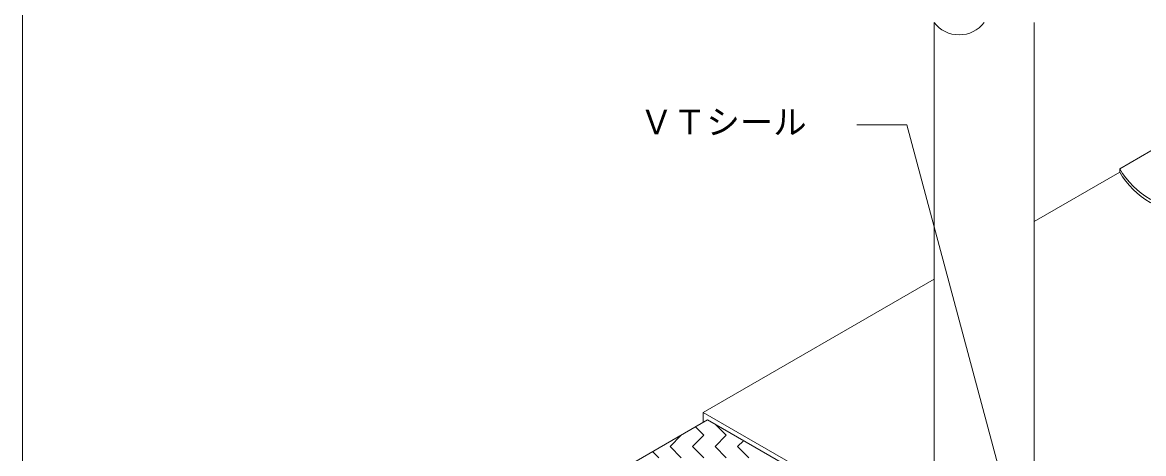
# Model space of a CAD drawing. Units: millimetres, scale not verified. Extents: x -1380 to 1380, y -955 to 955.
# Drawn here: x -700 to -29, y 32 to 290 of the extents above; entities that cross this region are included whole.
import ezdxf
from ezdxf.enums import TextEntityAlignment as Align

# ---------------------------------------------------------------- set-up
doc = ezdxf.new("R2010")
doc.units = ezdxf.units.MM
doc.header["$LTSCALE"] = 3
for name, color, linetype, lineweight in [('0-0_0', 7, 'Continuous', 18), ('0-2_KUTAI', 3, 'Continuous', 18), ('0-3_BOUSUI', 1, 'Continuous', 18), ('0-4_MOJI', 7, 'Continuous', 18), ('0-5_HATCH', 9, 'Continuous', 18), ('0-6_KANAMONO', 4, 'Continuous', 18)]:
    doc.layers.add(name, color=color, linetype=linetype, lineweight=lineweight)
doc.styles.add('ＭＳ ゴシック', font='')
doc.styles.get('ＭＳ ゴシック').set_extended_font_data('MS Gothic')

msp = doc.modelspace()

# ---------------------------------------------------------------- linework, layer by layer
at = {"layer": '0-0_0', "lineweight": 9}
msp.add_lwpolyline([(-700, 320), (700, 320), (700, -440), (-700, -440)], close=True, dxfattribs=at)
at = {"layer": '0-2_KUTAI'}
msp.add_line((-430.172, -28.832), (-289.919, 52.143), dxfattribs=at)
at = {"layer": '0-3_BOUSUI'}
for p, q in [((-43.059, 202.668), (-43.059, 200.668)), ((-94.209, 171.137), (-43.059, 200.668)), ((-292.517, 56.643), (-154.209, 136.495)), ((-292.517, 56.643), (-292.517, 50.643))]:
    msp.add_line(p, q, dxfattribs=at)
for points in [[(43.544, 200.668), (43.544, 202.668), (0.243, 227.668), (-43.059, 202.668)], [(-292.517, 56.643), (-27.514, -96.357), (-27.514, -293.258), (4.529, -311.758)], [(-289.919, 52.143), (-30.112, -97.857), (-30.112, -294.758), (4.529, -314.758)]]:
    msp.add_lwpolyline(points, dxfattribs=at)
for centre in [(0.243, 227.668), (0.243, 225.668)]:
    msp.add_arc(centre, 50, 210, 330, dxfattribs=at)
at = {"layer": '0-4_MOJI'}
for p, q in [((-170.51, 228.904), (-200.51, 228.904)), ((-105.805, -12.577), (-170.51, 228.904))]:
    msp.add_line(p, q, dxfattribs=at)
at = {"layer": '0-5_HATCH'}
for p, q in [((-292.073, 42.943), (-297.117, 47.988)), ((-278.602, 42.943), (-284.91, 49.251)), ((-312.278, 36.208), (-305.543, 42.943)), ((-305.543, 42.943), (-305.657, 43.057)), ((-298.808, 36.208), (-292.073, 42.943)), ((-285.337, 36.208), (-278.602, 42.943)), ((-305.543, 29.473), (-312.278, 36.208)), ((-292.073, 29.473), (-298.808, 36.208)), ((-278.602, 29.473), (-285.337, 36.208)), ((-271.867, 36.208), (-268.372, 39.703)), ((-265.132, 29.473), (-271.867, 36.208)), ((-319.013, 29.473), (-322.737, 33.196))]:
    msp.add_line(p, q, dxfattribs=at)
at = {"layer": '0-6_KANAMONO'}
for p, q in [((-154.209, -2.184), (-154.209, 290.316)), ((-94.209, -2.184), (-94.209, 290.316))]:
    msp.add_line(p, q, dxfattribs=at)
msp.add_arc((-139.209, 301.64), 18.795, 217.05133, 322.94867, dxfattribs=at)

# ---------------------------------------------------------------- texts
at = {"layer": '0-4_MOJI', "style": 'ＭＳ ゴシック'}
msp.add_text('ＶＴシール', height=14.66, dxfattribs=at).set_placement((-330.459, 218.904), align=Align.BOTTOM_LEFT)

doc.saveas('drawing.dxf')
